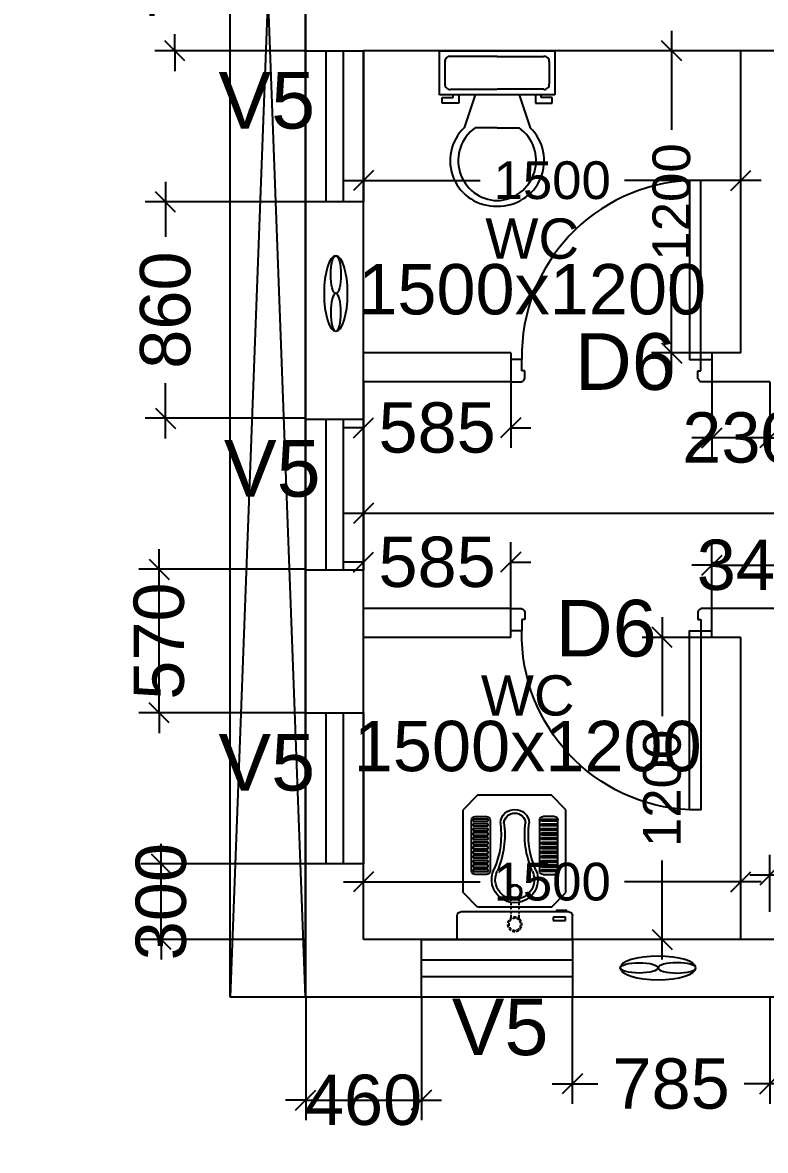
# Model space of a CAD drawing. Extents: x 7897917 to 8423973, y -6487334 to -6173396.
# Drawn here: x 7919599 to 7922551, y -6373084 to -6368603 of the extents above; entities that cross this region are included whole.
import ezdxf
from ezdxf.enums import TextEntityAlignment as Align

# ---------------------------------------------------------------- set-up
doc = ezdxf.new("R2010")
doc.units = 0
doc.header["$LTSCALE"] = 600
doc.header["$MEASUREMENT"] = 0
doc.header["$PDMODE"] = 35
doc.linetypes.add('HIDDEN', pattern=[0.375, 0.25, -0.125])
doc.layers.get('0').update_dxf_attribs({"linetype": 'CONTINUOUS'})
doc.layers.get('Defpoints').update_dxf_attribs({"linetype": 'CONTINUOUS'})
for name, color, linetype in [('DIM-TEXT', 8, 'CONTINUOUS'), ('DOOR', 32, 'CONTINUOUS'), ('Duct', 8, 'CONTINUOUS'), ('Exaust', 8, 'CONTINUOUS'), ('joinery', 7, 'CONTINUOUS'), ('Room Dim', 1, 'CONTINUOUS'), ('T Wall', 8, 'CONTINUOUS'), ('TEXT', 6, 'CONTINUOUS'), ('toi-fix', 46, 'CONTINUOUS'), ('Walls', 7, 'CONTINUOUS'), ('WIN', 151, 'CONTINUOUS'), ('Working Dim', 5, 'CONTINUOUS')]:
    doc.layers.add(name, color=color, linetype=linetype)
doc.styles.add('ari', font='arial.ttf')
doc.styles.add('ARIAL', font='arial.ttf')
doc.styles.add('RT', font='romant.shx')
doc.dimstyles.new('int. dim', dxfattribs={"dimtxt": 450, "dimasz": 80, "dimexe": 80, "dimexo": 0, "dimgap": 70, "dimtad": 0, "dimdec": 0, "dimzin": 12, "dimdsep": 46, "dimtxsty": 'ari', "dimblk": 'OBLIQUE', "dimcen": 2, "dimdle": 80, "dimclrd": 256, "dimclre": 256, "dimclrt": 6, "dimadec": 0, "dimazin": 0, "dimtfac": 1, "dimtdec": 0, "dimtix": 1, "dimtmove": 2, "dimatfit": 3, "dimfxl": 1, "dimtolj": 1, "dimtzin": 0, "dimlwd": -1, "dimlwe": -1, "dimarcsym": 0})
doc.dimstyles.new('TEXT', dxfattribs={"dimscale": 0, "dimtxt": 600, "dimasz": 300, "dimexe": 300, "dimexo": 30, "dimgap": 50, "dimtad": 0, "dimdec": 0, "dimzin": 0, "dimdsep": 46, "dimtxsty": 'RT', "dimblk": 'OBLIQUE', "dimcen": 0.09, "dimdle": 300, "dimclrd": 256, "dimclre": 256, "dimclrt": 170, "dimadec": 0, "dimazin": 0, "dimtfac": 1, "dimtdec": 0, "dimtofl": 0, "dimtmove": 2, "dimatfit": 3, "dimfxl": 1, "dimfrac": 2, "dimtolj": 1, "dimtzin": 0, "dimlwd": -1, "dimlwe": -1, "dimarcsym": 0})

# ---------------------------------------------------------------- blocks, each defined once
blk = doc.blocks.new('A$C153C7E87')
at = {"layer": 'Exaust', "color": 10, "extrusion": (0, 0, -1)}
for centre, major_axis, ratio in [((0, 0), (150.2, 0.1), 0.312125), ((-75.1, 0), (75.1, 0), 0.271389)]:
    blk.add_ellipse(centre, major_axis=major_axis, ratio=ratio, start_param=3.141593, end_param=9.424778, dxfattribs=at)
at = {"layer": 'Exaust', "color": 10}
blk.add_ellipse((75.1, 0), major_axis=(75.1, 0), ratio=0.271389, dxfattribs=at)
blk = doc.blocks.new('Z$W@#1841')
at = {"layer": 'DOOR'}
for p, q in [((-267.6, -167.4), (-317.3, -167.4)), ((-317.3, -167.4), (-317.3, -267.4)), ((-267.6, -217.9), (-267.6, -167.4)), ((533, -217.9), (533, -167.4)), ((533, -167.4), (582.7, -167.4)), ((582.7, -167.4), (582.7, -267.4)), ((-254.1, -217.9), (-267.6, -217.9)), ((-254.1, -253.9), (-254.1, -217.9)), ((519.5, -253.9), (519.5, -217.9)), ((519.5, -217.9), (533, -217.9)), ((-317.3, -267.4), (-267.6, -267.4)), ((-267.6, -267.4), (-267.6, -265.2)), ((-254.1, -253.9), (-256.3, -253.9)), ((519.5, -253.9), (521.7, -253.9)), ((533, -267.4), (533, -265.2)), ((582.7, -267.4), (533, -267.4))]:
    blk.add_line(p, q, dxfattribs=at)
blk.add_lwpolyline([(482.5, 633.2), (482.5, -167.4), (533, -167.4), (533, 633.2)], close=True, dxfattribs=at)
at = {"layer": 'DOOR', "color": 145}
blk.add_arc((518.4, -152.1), 786.1, 92.6177, 181.1129, dxfattribs=at)
at = {"layer": 'DOOR'}
for centre, start, end in [((-267.6, -253.9), 270, 0), ((533, -253.9), 180, 270)]:
    blk.add_arc(centre, 11.2, start, end, dxfattribs=at)
blk = doc.blocks.new('A$C70ED7303')
at = {"layer": 'toi-fix', "color": 8}
for p, q in [((0, 0), (229, 0)), ((229, 0), (229, -174.4)), ((-229, 0), (0, 0)), ((-229, -174.4), (-229, 0)), ((-207.2, -43.6), (-207.2, -130.8)), ((0, -21.8), (-185.4, -21.8)), ((0, -21.8), (185.4, -21.8)), ((207.2, -43.6), (207.2, -130.8)), ((229, -174.4), (-229, -174.4)), ((-185.4, -152.6), (0, -152.6)), ((-174.4, -185.4), (-174.4, -174.4)), ((-152.6, -174.4), (-152.6, -207.2)), ((-87.2, -174.4), (-130.8, -305.3)), ((185.4, -152.6), (0, -152.6)), ((87.2, -174.4), (130.8, -305.3)), ((152.6, -174.4), (152.6, -207.2)), ((174.4, -185.4), (174.4, -174.4)), ((-218.1, -207.2), (-218.1, -185.4)), ((-218.1, -185.4), (-174.4, -185.4)), ((-152.6, -207.2), (-218.1, -207.2)), ((152.6, -207.2), (218.1, -207.2)), ((218.1, -185.4), (174.4, -185.4)), ((218.1, -207.2), (218.1, -185.4)), ((0, -305.3), (-87.2, -305.3)), ((0, -305.3), (87.2, -305.3))]:
    blk.add_line(p, q, dxfattribs=at)
for centre, major_axis, start_param, end_param in [((-188.1, -40.9), (13.6, -13.6), 2.214297, 4.068888), ((188.1, -40.9), (13.6, -13.6), 0.643501, 2.498091), ((-188.1, -133.6), (-13.6, -13.6), 5.35589, 7.21048), ((188.1, -133.6), (-13.6, -13.6), 0.643501, 2.498091), ((-6.6, -436.2), (-127.6, -127.6), 4.686239, 7.105146), ((4.7, -435.5), (-112.7, -112.7), 4.541602, 7.039318), ((6.6, -436.2), (55.8, -171.6), -0.351019, 2.067888), ((-4.7, -435.5), (-112.7, -112.7), 0.814663, 3.31238)]:
    blk.add_ellipse(centre, major_axis=major_axis, ratio=1, start_param=start_param, end_param=end_param, dxfattribs=at)
blk = doc.blocks.new('A$C37B60793')
at = {"layer": 'toi-fix', "color": 8}
for p, q in [((0, 303.1), (127, 303.1)), ((0, -306.5), (0, 303.1)), ((146, -287.4), (146, 284.1)), ((171.2, 195), (247.4, 271.2)), ((247.4, 271.2), (685.9, 271.2)), ((762.1, 195), (685.9, 271.2)), ((171.2, -195.4), (171.2, 195)), ((343.3, 148.1), (343.3, 207.9)), ((358.5, 218.7), (358.5, 139.2)), ((369.5, 218.7), (358.5, 218.7)), ((362.3, 226.9), (630.5, 226.9)), ((369.5, 139.2), (369.5, 218.7)), ((382.7, 218.7), (382.7, 139.2)), ((393.7, 218.7), (382.7, 218.7)), ((393.7, 139.2), (393.7, 218.7)), ((406.9, 218.7), (406.9, 139.2)), ((417.9, 218.7), (406.9, 218.7)), ((417.9, 139.2), (417.9, 218.7)), ((431, 218.7), (431, 139.2)), ((442.1, 218.7), (431, 218.7)), ((442.1, 139.2), (442.1, 218.7)), ((455.2, 218.7), (455.2, 139.2)), ((466.3, 218.7), (455.2, 218.7)), ((466.3, 139.2), (466.3, 218.7)), ((479.4, 218.7), (479.4, 139.2)), ((490.5, 218.7), (479.4, 218.7)), ((490.5, 139.2), (490.5, 218.7)), ((503.6, 218.7), (503.6, 139.2)), ((514.6, 218.7), (503.6, 218.7)), ((514.6, 139.2), (514.6, 218.7)), ((527.8, 218.7), (527.8, 139.2)), ((538.8, 218.7), (527.8, 218.7)), ((538.8, 139.2), (538.8, 218.7)), ((552, 218.7), (552, 139.2)), ((563, 218.7), (552, 218.7)), ((563, 139.2), (563, 218.7)), ((576.2, 218.7), (576.2, 139.2)), ((587.2, 218.7), (576.2, 218.7)), ((587.2, 139.2), (587.2, 218.7)), ((600.4, 218.7), (600.4, 139.2)), ((611.4, 218.7), (600.4, 218.7)), ((611.4, 139.2), (611.4, 218.7)), ((624.5, 218.7), (624.5, 139.2)), ((635.6, 218.7), (624.5, 218.7)), ((635.6, 139.2), (635.6, 218.7)), ((649.5, 207.9), (649.5, 148.1)), ((762.1, -195.4), (762.1, 195)), ((358.5, 139.2), (369.5, 139.2)), ((630.5, 129.1), (362.3, 129.1)), ((382.7, 139.2), (393.7, 139.2)), ((406.9, 139.2), (417.9, 139.2)), ((431, 139.2), (442.1, 139.2)), ((455.2, 139.2), (466.3, 139.2)), ((479.4, 139.2), (490.5, 139.2)), ((503.6, 139.2), (514.6, 139.2)), ((527.8, 139.2), (538.8, 139.2)), ((552, 139.2), (563, 139.2)), ((576.2, 139.2), (587.2, 139.2)), ((600.4, 139.2), (611.4, 139.2)), ((624.5, 139.2), (635.6, 139.2)), ((343.3, -151.5), (343.3, -211.2)), ((358.5, -222), (358.5, -142.6)), ((358.5, -142.6), (369.5, -142.6)), ((630.5, -132.4), (362.3, -132.4)), ((369.5, -142.6), (369.5, -222)), ((382.7, -222), (382.7, -142.6)), ((382.7, -142.6), (393.7, -142.6)), ((393.7, -142.6), (393.7, -222)), ((406.9, -222), (406.9, -142.6)), ((406.9, -142.6), (417.9, -142.6)), ((417.9, -142.6), (417.9, -222)), ((431, -222), (431, -142.6)), ((431, -142.6), (442.1, -142.6)), ((442.1, -142.6), (442.1, -222)), ((455.2, -222), (455.2, -142.6)), ((455.2, -142.6), (466.3, -142.6)), ((466.3, -142.6), (466.3, -222)), ((479.4, -222), (479.4, -142.6)), ((479.4, -142.6), (490.5, -142.6)), ((490.5, -142.6), (490.5, -222)), ((503.6, -222), (503.6, -142.6)), ((503.6, -142.6), (514.6, -142.6)), ((514.6, -142.6), (514.6, -222)), ((527.8, -222), (527.8, -142.6)), ((527.8, -142.6), (538.8, -142.6)), ((538.8, -142.6), (538.8, -222)), ((552, -222), (552, -142.6)), ((552, -142.6), (563, -142.6)), ((563, -142.6), (563, -222)), ((576.2, -222), (576.2, -142.6)), ((576.2, -142.6), (587.2, -142.6)), ((587.2, -142.6), (587.2, -222)), ((600.4, -222), (600.4, -142.6)), ((600.4, -142.6), (611.4, -142.6)), ((611.4, -142.6), (611.4, -222)), ((624.5, -222), (624.5, -142.6)), ((624.5, -142.6), (635.6, -142.6)), ((635.6, -142.6), (635.6, -222)), ((649.5, -211.2), (649.5, -151.5)), ((117.8, -205), (100.3, -205)), ((100.3, -205), (100.3, -270.7)), ((117.8, -270.7), (117.8, -205)), ((153.7, -221.4), (147.5, -221.4)), ((147.5, -221.4), (147.5, -276.8)), ((153.7, -276.8), (153.7, -221.4)), ((171.2, -195.4), (247.4, -271.6)), ((369.5, -222), (358.5, -222)), ((362.3, -230.3), (630.5, -230.3)), ((393.7, -222), (382.7, -222)), ((417.9, -222), (406.9, -222)), ((442.1, -222), (431, -222)), ((466.3, -222), (455.2, -222)), ((490.5, -222), (479.4, -222)), ((514.6, -222), (503.6, -222)), ((538.8, -222), (527.8, -222)), ((563, -222), (552, -222)), ((587.2, -222), (576.2, -222)), ((611.4, -222), (600.4, -222)), ((635.6, -222), (624.5, -222)), ((685.9, -271.6), (762.1, -195.4)), ((100.3, -270.7), (117.8, -270.7)), ((147.5, -276.8), (153.7, -276.8)), ((247.4, -271.6), (685.9, -271.6)), ((0, -306.5), (127, -306.5))]:
    blk.add_line(p, q, dxfattribs=at)
at = {"layer": 'toi-fix', "color": 8, "linetype": 'HIDDEN', "ltscale": 0.1}
for p, q in [((219.3, 19), (111.7, 19)), ((219.3, -22.3), (111.7, -22.3))]:
    blk.add_line(p, q, dxfattribs=at)
at = {"layer": 'toi-fix', "color": 8, "extrusion": (0, 0, -1)}
for centre, major_axis, start_param, end_param in [((127, 284.1), (-13.5, -13.5), 2.356194, 3.926991), ((362.3, 207.9), (13.5, -13.5), 2.356194, 3.926991), ((630.5, 207.9), (-13.5, -13.5), 2.356194, 3.926991), ((316.3, -1.7), (0, -122.2), -0.449608, 3.591264), ((362.3, 148.1), (-13.5, -13.5), -0.785398, 0.785398), ((630.5, 148.1), (-13.5, -13.5), 3.926991, 5.497787), ((316.3, -1.7), (0, -103.2), -0.449671, 3.591202), ((554, 536.4), (-29.4, -484.3), -0.19615, 0.346746), ((554, 536.4), (-11.6, -466), -0.160496, 0.3824), ((611.1, -1.7), (-54, -54), 2.434309, 5.419673), ((251.3, -1.7), (-26.9, -26.9), 0.785398, 7.068583), ((251.3, -1.7), (-22.5, -22.5), 0.785398, 7.068583), ((611.1, -1.7), (40.6, -40.6), 4.005105, 6.990469), ((554, -539.7), (29.4, -484.3), 2.794864, 3.33776), ((554, -539.7), (11.6, -466), 2.7592, 3.302095), ((362.3, -151.5), (13.5, -13.5), 2.356194, 3.926991), ((630.5, -151.5), (13.5, -13.5), 3.926991, 5.497787), ((362.3, -211.2), (-13.5, -13.5), -0.785398, 0.785398), ((630.5, -211.2), (13.5, -13.5), 5.497787, 7.068583), ((127, -287.4), (13.5, -13.5), 5.497787, 7.068583)]:
    blk.add_ellipse(centre, major_axis=major_axis, ratio=1, start_param=start_param, end_param=end_param, dxfattribs=at)
at = {"layer": 'toi-fix', "color": 8, "linetype": 'HIDDEN', "ltscale": 0.1, "extrusion": (0, 0, -1)}
for major_axis, start_param, end_param in [((26.9, -26.9), 2.356194490188911, 8.639379797368496), ((22.5, -22.5), 2.356194490188169, 8.639379797367756)]:
    blk.add_ellipse((79.7, -1.7), major_axis=major_axis, ratio=1, start_param=start_param, end_param=end_param, dxfattribs=at)
blk = doc.blocks.new('_Oblique')
at = {"color": 0, "linetype": 'ByBlock', "lineweight": -2}
blk.add_line((-0.5, -0.5), (0.5, 0.5), dxfattribs=at)
blk = doc.blocks.new('*D305')
at = {"layer": 'Defpoints', "color": 0, "transparency": 16777216}
for p in [(7922453.9, -6372017.1), (7920953.9, -6372108.9, 5.1), (7922453.9, -6372108.9)]:
    blk.add_point(p, dxfattribs=at)
at = {"layer": 'Working Dim', "transparency": 16777216}
for p, q in [((7920953.9, -6372108.9), (7920953.9, -6371937.1)), ((7922453.9, -6372108.9), (7922453.9, -6371937.1)), ((7920873.9, -6372017.1), (7921417.2, -6372017.1)), ((7922533.9, -6372017.1), (7921990.6, -6372017.1))]:
    blk.add_line(p, q, dxfattribs=at)
at = {"layer": 'Working Dim', "transparency": 16777216, "xscale": 80, "yscale": 80, "zscale": 80, "rotation": 180}
blk.add_blockref('_Oblique', (7920953.9, -6372017.1), dxfattribs=at)
at = {"layer": 'Working Dim', "transparency": 16777216, "xscale": 80, "yscale": 80, "zscale": 80}
blk.add_blockref('_Oblique', (7922453.9, -6372017.1), dxfattribs=at)
at = {"layer": 'Working Dim', "color": 6, "transparency": 16777216, "insert": (7921703.9, -6372017.1), "char_height": 150, "attachment_point": 5, "style": 'ari'}
blk.add_mtext('\\A1;1500', dxfattribs=at)
blk = doc.blocks.new('*D306')
at = {"layer": 'Defpoints', "color": 0, "transparency": 16777216}
for p in [(7924068.9, -6371989.5), (7922568.9, -6372136.5), (7924068.9, -6372136.5)]:
    blk.add_point(p, dxfattribs=at)
at = {"layer": 'Working Dim', "transparency": 16777216}
for p, q in [((7922568.9, -6372136.5), (7922568.9, -6371909.5)), ((7924068.9, -6372136.5), (7924068.9, -6371909.5)), ((7922488.9, -6371989.5), (7923032.2, -6371989.5)), ((7924148.9, -6371989.5), (7923605.6, -6371989.5))]:
    blk.add_line(p, q, dxfattribs=at)
at = {"layer": 'Working Dim', "transparency": 16777216, "xscale": 80, "yscale": 80, "zscale": 80, "rotation": 180}
blk.add_blockref('_Oblique', (7922568.9, -6371989.5), dxfattribs=at)
at = {"layer": 'Working Dim', "transparency": 16777216, "xscale": 80, "yscale": 80, "zscale": 80}
blk.add_blockref('_Oblique', (7924068.9, -6371989.5), dxfattribs=at)
at = {"layer": 'Working Dim', "color": 6, "transparency": 16777216, "insert": (7923318.9, -6371989.5), "char_height": 150, "attachment_point": 5, "style": 'ari'}
blk.add_mtext('\\A1;1500', dxfattribs=at)
blk = doc.blocks.new('*D307')
at = {"layer": 'Defpoints', "color": 0, "transparency": 16777216}
for p in [(7922453.9, -6369230.2), (7920953.9, -6369449.6, 5.1), (7922453.9, -6369481.8)]:
    blk.add_point(p, dxfattribs=at)
at = {"layer": 'Working Dim', "transparency": 16777216}
for p, q in [((7920953.9, -6369449.6), (7920953.9, -6369150.2)), ((7922453.9, -6369481.8), (7922453.9, -6369150.2)), ((7920873.9, -6369230.2), (7921417.2, -6369230.2)), ((7922533.9, -6369230.2), (7921990.6, -6369230.2))]:
    blk.add_line(p, q, dxfattribs=at)
at = {"layer": 'Working Dim', "transparency": 16777216, "xscale": 80, "yscale": 80, "zscale": 80, "rotation": 180}
blk.add_blockref('_Oblique', (7920953.9, -6369230.2), dxfattribs=at)
at = {"layer": 'Working Dim', "transparency": 16777216, "xscale": 80, "yscale": 80, "zscale": 80}
blk.add_blockref('_Oblique', (7922453.9, -6369230.2), dxfattribs=at)
at = {"layer": 'Working Dim', "color": 6, "transparency": 16777216, "insert": (7921703.9, -6369230.2), "char_height": 150, "attachment_point": 5, "style": 'ari'}
blk.add_mtext('\\A1;1500', dxfattribs=at)
blk = doc.blocks.new('*D413')
at = {"layer": 'Defpoints', "color": 0, "transparency": 16777216}
for p in [(7922338.9, -6371045.6), (7922140.9, -6372245.6), (7922338.9, -6372245.6, 5.1)]:
    blk.add_point(p, dxfattribs=at)
at = {"layer": 'Working Dim', "transparency": 16777216}
for p, q in [((7922140.9, -6370965.6), (7922140.9, -6371358.9)), ((7922338.9, -6371045.6), (7922060.9, -6371045.6)), ((7922140.9, -6372325.6), (7922140.9, -6371932.2)), ((7922338.9, -6372245.6), (7922060.9, -6372245.6))]:
    blk.add_line(p, q, dxfattribs=at)
at = {"layer": 'Working Dim', "transparency": 16777216, "xscale": 80, "yscale": 80, "zscale": 80}
for p, rotation in [((7922140.9, -6371045.6), 90), ((7922140.9, -6372245.6), 270)]:
    blk.add_blockref('_Oblique', p, dxfattribs=dict(at, rotation=rotation))
at = {"layer": 'Working Dim', "color": 6, "transparency": 16777216, "insert": (7922140.9, -6371645.6), "char_height": 150, "attachment_point": 5, "rotation": 90, "style": 'ari'}
blk.add_mtext('\\A1;1200', dxfattribs=at)
blk = doc.blocks.new('*D414')
at = {"layer": 'Defpoints', "color": 0, "transparency": 16777216}
for p in [(7922178.5, -6368715.6), (7922302.8, -6368715.6, 5.1), (7922338.9, -6369915.6)]:
    blk.add_point(p, dxfattribs=at)
at = {"layer": 'Working Dim', "transparency": 16777216}
for p, q in [((7922178.5, -6368635.6), (7922178.5, -6369028.9)), ((7922302.8, -6368715.6), (7922098.5, -6368715.6)), ((7922178.5, -6369995.6), (7922178.5, -6369602.2)), ((7922338.9, -6369915.6), (7922098.5, -6369915.6))]:
    blk.add_line(p, q, dxfattribs=at)
at = {"layer": 'Working Dim', "transparency": 16777216, "xscale": 80, "yscale": 80, "zscale": 80}
for p, rotation in [((7922178.5, -6368715.6), 90), ((7922178.5, -6369915.6), 270)]:
    blk.add_blockref('_Oblique', p, dxfattribs=dict(at, rotation=rotation))
at = {"layer": 'Working Dim', "color": 6, "transparency": 16777216, "insert": (7922178.5, -6369315.6), "char_height": 150, "attachment_point": 5, "rotation": 90, "style": 'ari'}
blk.add_mtext('\\A1;1200', dxfattribs=at)
blk = doc.blocks.new('*D415')
at = {"layer": 'Defpoints', "color": 0, "transparency": 16777216}
for p in [(7925684, -6370552.5), (7925684, -6370740.6, 5.1), (7920953.9, -6370778.2, 0.7)]:
    blk.add_point(p, dxfattribs=at)
at = {"layer": 'Working Dim', "transparency": 16777216}
for p, q in [((7920953.9, -6370778.2), (7920953.9, -6370472.5)), ((7925684, -6370740.6), (7925684, -6370472.5)), ((7920873.9, -6370552.5), (7922946.7, -6370552.5)), ((7925764, -6370552.5), (7923691.3, -6370552.5))]:
    blk.add_line(p, q, dxfattribs=at)
at = {"layer": 'Working Dim', "transparency": 16777216, "xscale": 80, "yscale": 80, "zscale": 80, "rotation": 180}
blk.add_blockref('_Oblique', (7920953.9, -6370552.5), dxfattribs=at)
at = {"layer": 'Working Dim', "transparency": 16777216, "xscale": 80, "yscale": 80, "zscale": 80}
blk.add_blockref('_Oblique', (7925684, -6370552.5), dxfattribs=at)
at = {"layer": 'Working Dim', "color": 6, "transparency": 16777216, "insert": (7923319, -6370552.5), "char_height": 200, "attachment_point": 5, "style": 'ari'}
blk.add_mtext('\\A1;4730', dxfattribs=at)
blk = doc.blocks.new('*D1144')
at = {"layer": 'Defpoints', "color": 0, "transparency": 16777216}
for p in [(7920724.1, -6372477.1, 0.1), (7921183.9, -6372475.5), (7921183.9, -6372884.2)]:
    blk.add_point(p, dxfattribs=at)
at = {"layer": 'Working Dim', "transparency": 16777216}
for p, q in [((7920724.1, -6372477.1), (7920724.1, -6372964.2)), ((7921183.9, -6372475.5), (7921183.9, -6372964.2)), ((7920724.1, -6372884.2), (7920644.1, -6372884.2)), ((7920724.1, -6372884.2), (7921183.9, -6372884.2)), ((7921183.9, -6372884.2), (7921263.9, -6372884.2))]:
    blk.add_line(p, q, dxfattribs=at)
at = {"layer": 'Working Dim', "transparency": 16777216, "xscale": 80, "yscale": 80, "zscale": 80}
blk.add_blockref('_Oblique', (7920724.1, -6372884.2), dxfattribs=at)
at = {"layer": 'Working Dim', "transparency": 16777216, "xscale": 80, "yscale": 80, "zscale": 80, "rotation": 180}
blk.add_blockref('_Oblique', (7921183.9, -6372884.2), dxfattribs=at)
at = {"layer": 'Working Dim', "color": 6, "transparency": 16777216, "insert": (7920954, -6372884.2), "char_height": 200, "attachment_point": 5, "style": 'ari'}
blk.add_mtext('\\A1;460', dxfattribs=at)
blk = doc.blocks.new('*D1145')
at = {"layer": 'Defpoints', "color": 0, "transparency": 16777216}
for p in [(7921783.9, -6372475.6), (7922568.9, -6372475.6), (7922568.9, -6372819.5)]:
    blk.add_point(p, dxfattribs=at)
at = {"layer": 'Working Dim', "transparency": 16777216}
for p, q in [((7921783.9, -6372475.6), (7921783.9, -6372899.5)), ((7922568.9, -6372475.6), (7922568.9, -6372899.5)), ((7921703.9, -6372819.5), (7921885.5, -6372819.5)), ((7922648.9, -6372819.5), (7922467.3, -6372819.5))]:
    blk.add_line(p, q, dxfattribs=at)
at = {"layer": 'Working Dim', "transparency": 16777216, "xscale": 80, "yscale": 80, "zscale": 80, "rotation": 180}
blk.add_blockref('_Oblique', (7921783.9, -6372819.5), dxfattribs=at)
at = {"layer": 'Working Dim', "transparency": 16777216, "xscale": 80, "yscale": 80, "zscale": 80}
blk.add_blockref('_Oblique', (7922568.9, -6372819.5), dxfattribs=at)
at = {"layer": 'Working Dim', "color": 6, "transparency": 16777216, "insert": (7922176.4, -6372819.5), "char_height": 200, "attachment_point": 5, "style": 'ari'}
blk.add_mtext('\\A1;785', dxfattribs=at)
blk = doc.blocks.new('*D1149')
at = {"layer": 'Defpoints', "color": 0, "transparency": 16777216}
for p in [(7920149.6, -6371945.6), (7920724.3, -6371945.6, 10.7), (7920724.3, -6372245.6, 10.7)]:
    blk.add_point(p, dxfattribs=at)
at = {"layer": 'Working Dim', "transparency": 16777216}
for p, q in [((7920149.6, -6371945.6), (7920149.6, -6371865.6)), ((7920724.3, -6371945.6), (7920069.6, -6371945.6)), ((7920149.6, -6372245.6), (7920149.6, -6371945.6)), ((7920724.3, -6372245.6), (7920069.6, -6372245.6)), ((7920149.6, -6372245.6), (7920149.6, -6372325.6))]:
    blk.add_line(p, q, dxfattribs=at)
at = {"layer": 'Working Dim', "transparency": 16777216, "xscale": 80, "yscale": 80, "zscale": 80}
for p, rotation in [((7920149.6, -6371945.6), 270), ((7920149.6, -6372245.6), 90)]:
    blk.add_blockref('_Oblique', p, dxfattribs=dict(at, rotation=rotation))
at = {"layer": 'Working Dim', "color": 6, "transparency": 16777216, "insert": (7920149.6, -6372095.6), "char_height": 200, "attachment_point": 5, "rotation": 90, "style": 'ari'}
blk.add_mtext('\\A1;300', dxfattribs=at)
blk = doc.blocks.new('*D1150')
at = {"layer": 'Defpoints', "color": 0, "transparency": 16777216}
for p in [(7920141.5, -6370775.2), (7920724.3, -6370775.2, 10.7), (7920723.9, -6371345.6)]:
    blk.add_point(p, dxfattribs=at)
at = {"layer": 'Working Dim', "transparency": 16777216}
for p, q in [((7920141.5, -6370775.2), (7920141.5, -6370695.2)), ((7920724.3, -6370775.2), (7920061.5, -6370775.2)), ((7920141.5, -6371345.6), (7920141.5, -6370775.2)), ((7920723.9, -6371345.6), (7920061.5, -6371345.6)), ((7920141.5, -6371345.6), (7920141.5, -6371425.6))]:
    blk.add_line(p, q, dxfattribs=at)
at = {"layer": 'Working Dim', "transparency": 16777216, "xscale": 80, "yscale": 80, "zscale": 80}
for p, rotation in [((7920141.5, -6370775.2), 270), ((7920141.5, -6371345.6), 90)]:
    blk.add_blockref('_Oblique', p, dxfattribs=dict(at, rotation=rotation))
at = {"layer": 'Working Dim', "color": 6, "transparency": 16777216, "insert": (7920141.5, -6371060.4), "char_height": 200, "attachment_point": 5, "rotation": 90, "style": 'ari'}
blk.add_mtext('\\A1;570', dxfattribs=at)
blk = doc.blocks.new('*D1151')
at = {"layer": 'Defpoints', "color": 0, "transparency": 16777216}
for p in [(7920166.7, -6369315.6), (7920723.9, -6369315.6), (7920723.9, -6370175.2)]:
    blk.add_point(p, dxfattribs=at)
at = {"layer": 'Working Dim', "transparency": 16777216}
for p, q in [((7920166.7, -6369235.6), (7920166.7, -6369454.6)), ((7920723.9, -6369315.6), (7920086.7, -6369315.6)), ((7920166.7, -6370255.2), (7920166.7, -6370036.1)), ((7920723.9, -6370175.2), (7920086.7, -6370175.2))]:
    blk.add_line(p, q, dxfattribs=at)
at = {"layer": 'Working Dim', "transparency": 16777216, "xscale": 80, "yscale": 80, "zscale": 80}
for p, rotation in [((7920166.7, -6369315.6), 90), ((7920166.7, -6370175.2), 270)]:
    blk.add_blockref('_Oblique', p, dxfattribs=dict(at, rotation=rotation))
at = {"layer": 'Working Dim', "color": 6, "transparency": 16777216, "insert": (7920166.7, -6369745.4), "char_height": 200, "attachment_point": 5, "rotation": 90, "style": 'ari'}
blk.add_mtext('\\A1;860', dxfattribs=at)
blk = doc.blocks.new('*D1152')
at = {"layer": 'Defpoints', "color": 0, "transparency": 16777216}
for p in [(7920204.2, -6368000.6), (7920724.3, -6368000.6, 10.7), (7920724.3, -6368715.6, 10.7)]:
    blk.add_point(p, dxfattribs=at)
at = {"layer": 'Working Dim', "transparency": 16777216}
for p, q in [((7920204.2, -6368000.6), (7920204.2, -6367920.6)), ((7920724.3, -6368000.6), (7920124.2, -6368000.6)), ((7920204.2, -6368000.6), (7920204.2, -6368067.2)), ((7920204.2, -6368715.6), (7920204.2, -6368649)), ((7920724.3, -6368715.6), (7920124.2, -6368715.6)), ((7920204.2, -6368715.6), (7920204.2, -6368795.6))]:
    blk.add_line(p, q, dxfattribs=at)
at = {"layer": 'Working Dim', "transparency": 16777216, "xscale": 80, "yscale": 80, "zscale": 80}
for p, rotation in [((7920204.2, -6368000.6), 270), ((7920204.2, -6368715.6), 90)]:
    blk.add_blockref('_Oblique', p, dxfattribs=dict(at, rotation=rotation))
at = {"layer": 'Working Dim', "color": 6, "transparency": 16777216, "insert": (7920204.2, -6368358.1), "char_height": 200, "attachment_point": 5, "rotation": 90, "style": 'ari'}
blk.add_mtext('\\A1;715', dxfattribs=at)
blk = doc.blocks.new('*D1182')
at = {"layer": 'Defpoints', "color": 0, "transparency": 16777216}
for p in [(7921538.9, -6370746.8), (7920953.9, -6370930.6), (7921538.9, -6370930.6)]:
    blk.add_point(p, dxfattribs=at)
at = {"layer": 'Working Dim', "transparency": 16777216}
for p, q in [((7920953.9, -6370930.6), (7920953.9, -6370666.8)), ((7921538.9, -6370930.6), (7921538.9, -6370666.8)), ((7920953.9, -6370746.8), (7920873.9, -6370746.8)), ((7920953.9, -6370746.8), (7920954.7, -6370746.8)), ((7921538.9, -6370746.8), (7921538.1, -6370746.8)), ((7921538.9, -6370746.8), (7921618.9, -6370746.8))]:
    blk.add_line(p, q, dxfattribs=at)
at = {"layer": 'Working Dim', "transparency": 16777216, "xscale": 80, "yscale": 80, "zscale": 80}
blk.add_blockref('_Oblique', (7920953.9, -6370746.8), dxfattribs=at)
at = {"layer": 'Working Dim', "transparency": 16777216, "xscale": 80, "yscale": 80, "zscale": 80, "rotation": 180}
blk.add_blockref('_Oblique', (7921538.9, -6370746.8), dxfattribs=at)
at = {"layer": 'Working Dim', "color": 6, "transparency": 16777216, "insert": (7921246.4, -6370746.8), "char_height": 200, "attachment_point": 5, "style": 'ari'}
blk.add_mtext('\\A1;585', dxfattribs=at)
blk = doc.blocks.new('*D1183')
at = {"layer": 'Defpoints', "color": 0, "transparency": 16777216}
for p in [(7922683.9, -6370758.5), (7922338.9, -6370930.6), (7922683.9, -6370930.6)]:
    blk.add_point(p, dxfattribs=at)
at = {"layer": 'Working Dim', "transparency": 16777216}
for p, q in [((7922338.9, -6370930.6), (7922338.9, -6370678.5)), ((7922683.9, -6370930.6), (7922683.9, -6370678.5)), ((7922338.9, -6370758.5), (7922258.9, -6370758.5)), ((7922338.9, -6370758.5), (7922683.9, -6370758.5)), ((7922683.9, -6370758.5), (7922763.9, -6370758.5))]:
    blk.add_line(p, q, dxfattribs=at)
at = {"layer": 'Working Dim', "transparency": 16777216, "xscale": 80, "yscale": 80, "zscale": 80}
blk.add_blockref('_Oblique', (7922338.9, -6370758.5), dxfattribs=at)
at = {"layer": 'Working Dim', "transparency": 16777216, "xscale": 80, "yscale": 80, "zscale": 80, "rotation": 180}
blk.add_blockref('_Oblique', (7922683.9, -6370758.5), dxfattribs=at)
at = {"layer": 'Working Dim', "color": 6, "transparency": 16777216, "insert": (7922511.4, -6370758.5), "char_height": 200, "attachment_point": 5, "style": 'ari'}
blk.add_mtext('\\A1;345', dxfattribs=at)
blk = doc.blocks.new('*D1185')
at = {"layer": 'Defpoints', "color": 0, "transparency": 16777216}
for p in [(7920953.9, -6370030.6), (7921538.9, -6370030.6), (7921538.9, -6370213)]:
    blk.add_point(p, dxfattribs=at)
at = {"layer": 'Working Dim', "transparency": 16777216}
for p, q in [((7920953.9, -6370030.6), (7920953.9, -6370293)), ((7921538.9, -6370030.6), (7921538.9, -6370293)), ((7920953.9, -6370213), (7920873.9, -6370213)), ((7920953.9, -6370213), (7920954.7, -6370213)), ((7921538.9, -6370213), (7921538.1, -6370213)), ((7921538.9, -6370213), (7921618.9, -6370213))]:
    blk.add_line(p, q, dxfattribs=at)
at = {"layer": 'Working Dim', "transparency": 16777216, "xscale": 80, "yscale": 80, "zscale": 80}
blk.add_blockref('_Oblique', (7920953.9, -6370213), dxfattribs=at)
at = {"layer": 'Working Dim', "transparency": 16777216, "xscale": 80, "yscale": 80, "zscale": 80, "rotation": 180}
blk.add_blockref('_Oblique', (7921538.9, -6370213), dxfattribs=at)
at = {"layer": 'Working Dim', "color": 6, "transparency": 16777216, "insert": (7921246.4, -6370213), "char_height": 200, "attachment_point": 5, "style": 'ari'}
blk.add_mtext('\\A1;585', dxfattribs=at)
blk = doc.blocks.new('*D1186')
at = {"layer": 'Defpoints', "color": 0, "transparency": 16777216}
for p in [(7922338.9, -6370030.6), (7922568.9, -6370030.6), (7922338.9, -6370252.7)]:
    blk.add_point(p, dxfattribs=at)
at = {"layer": 'Working Dim', "transparency": 16777216}
for p, q in [((7922338.9, -6370030.6), (7922338.9, -6370332.7)), ((7922568.9, -6370030.6), (7922568.9, -6370332.7)), ((7922338.9, -6370252.7), (7922258.9, -6370252.7)), ((7922568.9, -6370252.7), (7922338.9, -6370252.7)), ((7922568.9, -6370252.7), (7922648.9, -6370252.7))]:
    blk.add_line(p, q, dxfattribs=at)
at = {"layer": 'Working Dim', "transparency": 16777216, "xscale": 80, "yscale": 80, "zscale": 80}
blk.add_blockref('_Oblique', (7922338.9, -6370252.7), dxfattribs=at)
at = {"layer": 'Working Dim', "transparency": 16777216, "xscale": 80, "yscale": 80, "zscale": 80, "rotation": 180}
blk.add_blockref('_Oblique', (7922568.9, -6370252.7), dxfattribs=at)
at = {"layer": 'Working Dim', "color": 6, "transparency": 16777216, "insert": (7922453.9, -6370252.7), "char_height": 200, "attachment_point": 5, "style": 'ari'}
blk.add_mtext('\\A1;230', dxfattribs=at)
blk = doc.blocks.new('*D1458')
at = {"layer": 'Defpoints', "color": 0, "linetype": 'Continuous', "transparency": 16777216}
for p in [(7959834, -6373075.5, 1), (7918773.9, -6373178.3, -5.5), (7918773.9, -6374379.8)]:
    blk.add_point(p, dxfattribs=at)
at = {"layer": 'DIM-TEXT', "transparency": 16777216}
for p, q in [((7959834, -6373075.5), (7959834, -6374679.8)), ((7918773.9, -6373178.3), (7918773.9, -6374679.8)), ((7918473.9, -6374379.8), (7926706.8, -6374379.8)), ((7960134, -6374379.8), (7951901.1, -6374379.8))]:
    blk.add_line(p, q, dxfattribs=at)
at = {"layer": 'DIM-TEXT', "linetype": 'Continuous', "transparency": 16777216, "xscale": 300, "yscale": 300, "zscale": 300, "rotation": 180}
blk.add_blockref('_Oblique', (7918773.9, -6374379.8), dxfattribs=at)
at = {"layer": 'DIM-TEXT', "linetype": 'Continuous', "transparency": 16777216, "xscale": 300, "yscale": 300, "zscale": 300}
blk.add_blockref('_Oblique', (7959834, -6374379.8), dxfattribs=at)
at = {"layer": 'DIM-TEXT', "color": 170, "linetype": 'Continuous', "transparency": 16777216, "insert": (7939304, -6374379.8), "char_height": 750, "attachment_point": 5, "style": 'ari'}
blk.add_mtext('\\A1;{\\H1.067x;POST OPARATIVE (Surgery) - WARD  ( 20 Beds )}', dxfattribs=at)

msp = doc.modelspace()

# ---------------------------------------------------------------- linework, layer by layer
at = {"layer": 'Duct', "color": 8, "linetype": 'HIDDEN', "ltscale": 600}
for p, q in [((7920724.085, -6372475.582, 0.108), (7920423.729, -6364482.936, 1.388)), ((7920723.729, -6364482.936), (7920423.907, -6372475.581, 0.108))]:
    msp.add_line(p, q, dxfattribs=at)
at = {"layer": 'Duct', "color": 7, "linetype": 'HIDDEN', "ltscale": 600, "elevation": -0.108}
msp.add_lwpolyline([(7920723.907, -6372475.581), (7920423.907, -6372475.581), (7920423.729, -6364482.936), (7920723.907, -6364482.936), (7920723.729, -6366985.443), (7920723.729, -6366985.443), (7920723.907, -6372475.582), (7920423.907, -6372475.581)], dxfattribs=at)
at = {"layer": 'T Wall', "color": 6, "linetype": 'Continuous'}
for p, q in [((7922453.907, -6369915.581), (7922453.907, -6368715.581)), ((7921538.907, -6369915.581), (7920953.907, -6369915.581)), ((7921538.907, -6369915.581), (7921538.907, -6370030.581)), ((7922453.907, -6369915.581), (7922338.907, -6369915.581)), ((7922338.907, -6369915.581), (7922338.907, -6370030.581)), ((7921538.907, -6370030.581), (7920953.907, -6370030.581)), ((7922568.907, -6370030.581), (7922338.907, -6370030.581)), ((7921538.907, -6370930.581), (7920953.907, -6370930.581)), ((7921538.907, -6371045.581), (7921538.907, -6370930.581)), ((7922683.907, -6370930.581), (7922338.907, -6370930.581)), ((7922338.907, -6371045.581), (7922338.907, -6370930.581)), ((7921538.907, -6371045.581), (7920953.907, -6371045.581)), ((7922453.907, -6371045.581), (7922338.907, -6371045.581)), ((7922453.907, -6372245.581), (7922453.907, -6371045.581))]:
    msp.add_line(p, q, dxfattribs=at)
at = {"layer": 'Walls'}
for p, q in [((7920723.907, -6372475.581), (7920723.907, -6363445.483)), ((7920953.907, -6372245.581), (7920953.907, -6368715.581)), ((7924149.043, -6368715.581), (7920953.907, -6368715.581)), ((7925164.042, -6372245.581), (7920953.907, -6372245.581)), ((7925164.042, -6372475.581), (7920723.907, -6372475.581))]:
    msp.add_line(p, q, dxfattribs=at)
at = {"layer": 'WIN', "linetype": 'Continuous'}
for points in [[(7920723.907, -6369315.581), (7920723.907, -6368715.581), (7920953.907, -6368715.581), (7920953.907, -6369315.581)], [(7920805.248, -6369315.581), (7920805.248, -6368715.581), (7920872.566, -6368715.581), (7920872.566, -6369315.581)], [(7920723.907, -6370778.152), (7920723.907, -6370178.152), (7920953.907, -6370178.152), (7920953.907, -6370778.152)], [(7920805.248, -6370778.152), (7920805.248, -6370178.152), (7920872.566, -6370178.152), (7920872.566, -6370778.152)], [(7920723.907, -6371945.581), (7920723.907, -6371345.581), (7920953.907, -6371345.581), (7920953.907, -6371945.581)], [(7920805.248, -6371945.581), (7920805.248, -6371345.581), (7920872.566, -6371345.581), (7920872.566, -6371945.581)], [(7921783.907, -6372475.581), (7921183.907, -6372475.581), (7921183.907, -6372245.581), (7921783.907, -6372245.581)], [(7921783.907, -6372394.24), (7921183.907, -6372394.24), (7921183.907, -6372326.922), (7921783.907, -6372326.922)]]:
    msp.add_lwpolyline(points, close=True, dxfattribs=at)

# ---------------------------------------------------------------- block references
at = {"layer": 'DOOR', "linetype": 'Continuous', "xscale": 0.8887360580265522, "yscale": 0.8887360580265522, "zscale": 0.8887360580265522}
msp.add_blockref('Z$W@#1841', (7921821.026, -6369792.926), dxfattribs=at)
at = {"layer": 'DOOR', "linetype": 'Continuous', "xscale": -0.8887360580265522, "yscale": 0.8887360543012619, "zscale": 0.8887360539016367, "rotation": 180}
msp.add_blockref('Z$W@#1841', (7921821.026, -6371168.236), dxfattribs=at)
at = {"layer": 'Exaust', "linetype": 'Continuous'}
for p, rotation in [((7920843.907, -6369679.445), 90), ((7922124.532, -6372358.785), 180)]:
    msp.add_blockref('A$C153C7E87', p, dxfattribs=dict(at, rotation=rotation))
at = {"layer": 'toi-fix', "linetype": 'Continuous'}
msp.add_blockref('A$C70ED7303', (7921485.012, -6368715.581), dxfattribs=at)
at = {"layer": 'toi-fix', "color": 7, "xscale": 0.7511875331401825, "yscale": 0.7511875331401825, "zscale": 0.7511875331401825, "rotation": 90}
msp.add_blockref('A$C37B60793', (7921553.907, -6372245.541), dxfattribs=at)

# ---------------------------------------------------------------- texts
at = {"layer": 'joinery', "style": 'ari'}
for p in [(7920569.596, -6369024.051), (7920591.402, -6370486.622), (7920569.596, -6371654.051), (7921496.806, -6372705.396)]:
    msp.add_text('V5', height=225, dxfattribs=at).set_placement(p, align=Align.CENTER)
for p in [(7921793.289, -6370062.103), (7921717.45, -6371121.551)]:
    msp.add_text('D6', height=225, dxfattribs=at).set_placement(p)
at = {"layer": 'Room Dim', "style": 'ARIAL'}
for p in [(7921624.326, -6369762.356), (7921606.501, -6371577.255)]:
    msp.add_text('1500x1200', height=200, dxfattribs=at).set_placement(p, align=Align.CENTER)
at = {"layer": 'TEXT', "color": 7, "style": 'ARIAL'}
for p in [(7921624.326, -6369541.246), (7921606.501, -6371356.145)]:
    msp.add_text('WC', height=160, dxfattribs=at).set_placement(p, align=Align.CENTER)

# ---------------------------------------------------------------- dimensions: what is measured, and where the dimension line sits
at = {"layer": 'DIM-TEXT', "linetype": 'Continuous'}
dim = msp.add_linear_dim(base=(7918773.907, -6374379.849, 5.479), p1=(7959834.048, -6373075.455, 6.51), p2=(7918773.907, -6373178.323), text='{\\H1.067x;POST OPARATIVE (Surgery) - WARD  ( 20 Beds )}', dimstyle='TEXT', override={"dimscale": 1, "dimtxt": 750, "dimexo": 0, "dimtxsty": 'ari'}, dxfattribs=at)
dim.commit()
dim.dimension.update_dxf_attribs({"geometry": '*D1458', "text_midpoint": (7939303.977, -6374379.849, 5.479)})
at = {"layer": 'Working Dim'}
for base, p1, p2, override, picture, middle in [((7920204.244, -6368000.581), (7920724.29, -6368715.581, 10.676), (7920724.29, -6368000.581, 10.676), {"dimtxt": 200, "dimarcsym": 1}, '*D1152', (7920204.244, -6368358.081)), ((7922178.504, -6368715.581), (7922338.907, -6369915.581), (7922302.782, -6368715.581, 5.131), {"dimtxt": 150}, '*D414', (7922178.504, -6369315.581)), ((7920166.747, -6369315.581), (7920723.907, -6370175.152), (7920723.907, -6369315.581), {"dimtxt": 200, "dimarcsym": 1}, '*D1151', (7920166.747, -6369745.367)), ((7920141.475, -6370775.152), (7920723.907, -6371345.581), (7920724.29, -6370775.152, 10.676), {"dimtxt": 200, "dimarcsym": 1}, '*D1150', (7920141.475, -6371060.367)), ((7922140.886, -6372245.581), (7922338.907, -6371045.581), (7922338.907, -6372245.581, 5.131), {"dimtxt": 150}, '*D413', (7922140.886, -6371645.581)), ((7920149.595, -6371945.581), (7920724.29, -6372245.581, 10.676), (7920724.29, -6371945.581, 10.676), {"dimtxt": 200, "dimarcsym": 1}, '*D1149', (7920149.595, -6372095.581))]:
    dim = msp.add_linear_dim(base=base, p1=p1, p2=p2, angle=90, dimstyle='int. dim', override=override, dxfattribs=at)
    dim.commit()
    dim.dimension.update_dxf_attribs({"geometry": picture, "text_midpoint": middle})
for base, p1, p2, override, picture, middle in [((7922453.907, -6369230.221), (7920953.907, -6369449.584, 5.131), (7922453.907, -6369481.764), {"dimtxt": 150}, '*D307', (7921703.907, -6369230.221)), ((7921538.907, -6370213.013), (7920953.907, -6370030.581), (7921538.907, -6370030.581), {"dimtxt": 200, "dimarcsym": 1}, '*D1185', (7921246.407, -6370213.013)), ((7922338.907, -6370252.661), (7922568.907, -6370030.581), (7922338.907, -6370030.581), {"dimtxt": 200, "dimarcsym": 1}, '*D1186', (7922453.907, -6370252.661)), ((7925684.042, -6370552.482), (7920953.907, -6370778.152, 0.696), (7925684.042, -6370740.579, 5.131), {"dimtxt": 200}, '*D415', (7923318.975, -6370552.482)), ((7921538.907, -6370746.847), (7920953.907, -6370930.581), (7921538.907, -6370930.581), {"dimtxt": 200, "dimarcsym": 1}, '*D1182', (7921246.407, -6370746.847)), ((7922683.907, -6370758.515), (7922338.907, -6370930.581), (7922683.907, -6370930.581), {"dimtxt": 200, "dimarcsym": 1}, '*D1183', (7922511.407, -6370758.515)), ((7922453.907, -6372017.055), (7920953.907, -6372108.9, 5.131), (7922453.907, -6372108.9), {"dimtxt": 150}, '*D305', (7921703.907, -6372017.055)), ((7924068.907, -6371989.501), (7922568.907, -6372136.453), (7924068.907, -6372136.453), {"dimtxt": 150}, '*D306', (7923318.907, -6371989.501)), ((7921183.907, -6372884.183), (7920724.141, -6372477.075, 0.107), (7921183.907, -6372475.547), {"dimtxt": 200, "dimarcsym": 1}, '*D1144', (7920954.024, -6372884.183)), ((7922568.907, -6372819.532), (7921783.907, -6372475.581), (7922568.907, -6372475.581), {"dimtxt": 200, "dimarcsym": 1}, '*D1145', (7922176.407, -6372819.532))]:
    dim = msp.add_linear_dim(base=base, p1=p1, p2=p2, dimstyle='int. dim', override=override, dxfattribs=at)
    dim.commit()
    dim.dimension.update_dxf_attribs({"geometry": picture, "text_midpoint": middle})

doc.saveas('drawing.dxf')
